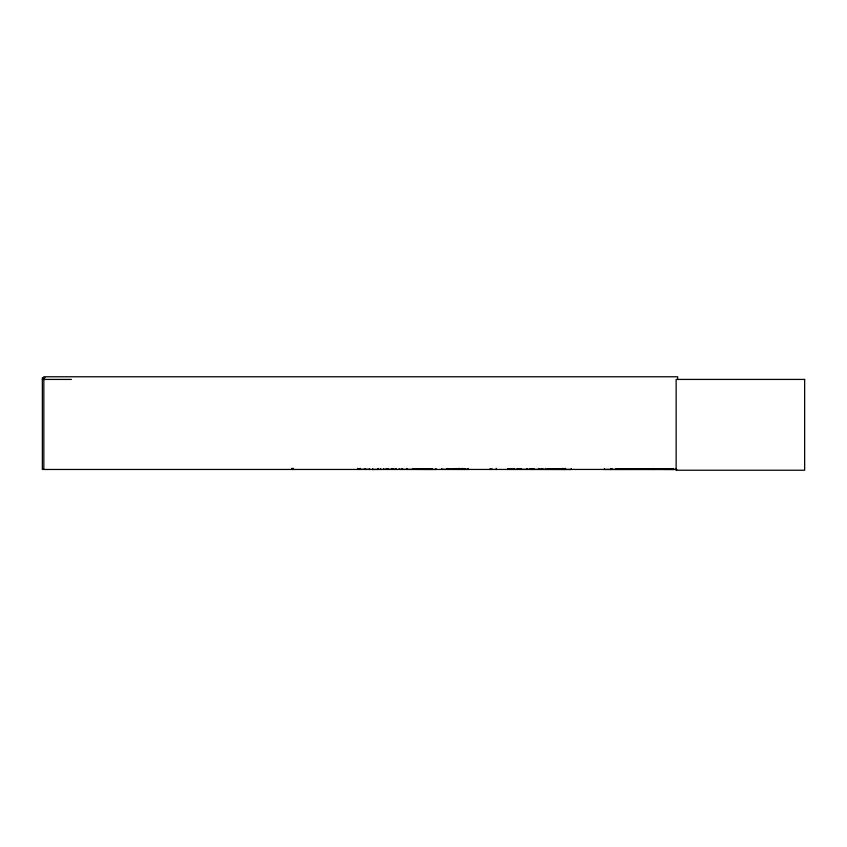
<?xml version="1.0" encoding="UTF-8"?>
<svg xmlns="http://www.w3.org/2000/svg" width="847" height="847" viewBox="0 0 847 847"><rect width="100%" height="100%" fill="white"/><g stroke="black" fill="none" stroke-linecap="round" stroke-linejoin="round"><path stroke-width="1.27" d="M571.27 469.471L571.28 468.719L571.365 469.471L507.512 469.376M646.875 468.719L646.822 469.439M660.48 469.439L660.491 468.719M671.099 469.376L671.152 468.529M671.364 469.354L671.417 468.719M604.006 469.471L676.817 469.439L42.35 469.471L42.35 377.72L44.997 377.72M369.504 469.376L369.557 468.783M517.199 469.376L517.199 468.719M517.602 469.354L517.57 468.719M455.559 469.376L455.517 468.529M507.777 469.354L507.628 468.719M372.098 469.471L380.695 469.376M396.163 469.376L396.237 468.783M490.244 469.354L490.275 468.783L490.455 469.471M618.892 469.143L673.672 469.439L673.301 468.867L618.988 469.143M623.244 469.439L622.884 468.867L622.619 469.439M623.445 469.418L623.826 468.867L624.207 469.397L623.445 469.354M627.066 469.439L626.399 469.471L626.695 468.867L627.394 469.439M627.267 469.418L627.606 469.143M631.206 469.418L631.587 468.867L631.968 469.397L630.634 468.867L630.38 469.439M642.979 469.439L642.672 469.143M645.107 469.439L644.789 469.143M647.172 469.376L647.5 468.867C648.654 469.619 646.515 469.725 647.161 468.719M649.046 469.439L648.686 468.867L648.421 469.439M652.868 469.439L652.201 469.471L652.508 468.867L653.196 469.439M653.069 469.418L653.408 469.143M657.007 469.418L657.388 468.867L657.77 469.397L656.436 468.867L656.181 469.439M665.795 469.397L665.414 468.867L665.033 469.418L665.774 469.439L665.858 468.529M668.812 469.397L668.071 469.45L668.421 468.867L669.109 469.439M668.992 469.418L669.321 469.143M672.105 469.439L673.354 469.143M672.931 469.418L673.301 468.867M431.854 469.376L431.906 468.783M358.334 469.376L369.557 469.28M530.836 469.376L530.9 468.783M542.779 469.376L542.842 468.783L542.895 469.471M619.252 469.46L618.945 468.867M619.581 469.471L619.888 468.867L620.205 469.46M634.424 469.471L634.731 468.867L635.038 469.46M638.712 469.143L638.977 469.46M643.519 469.143L643.307 469.439M645.382 469.471L645.689 468.867L646.939 469.397M660.226 469.471L660.787 468.719M664.207 469.439L664.472 468.867L664.779 469.46M465.49 469.376L465.554 468.783L465.628 469.471M425.596 469.376L425.67 468.783M388.021 469.376L388.095 468.783M441.192 469.376L468.793 469.397M489.757 469.376L490.18 469.376M42.35 379.424L71.402 379.424M412.913 468.878L429.874 468.878M547.49 468.878L564.451 468.878M412.881 469.1L429.905 469.1M446.443 469.153L455.178 469.153M547.458 469.1L564.483 469.122M396.237 469.28L383.776 469.376M436.47 469.439L399.244 469.376M564.049 469.439L564.24 468.529M460.768 469.376L460.694 468.783M453.367 469.376L453.293 468.783L453.209 469.471M436.046 469.376L435.972 468.783L435.909 469.471M426.93 469.354L426.835 468.719M527.215 469.354L527.258 468.719M529.597 469.376L529.544 468.783L529.481 469.471M468.518 469.376L468.465 468.783M456.724 469.354L456.66 468.719M677.632 379.424L677.632 376.767L43.843 376.767L43.843 469.471M670.729 468.529L670.729 469.471M669.278 468.719L669.278 469.471M666.282 468.529L666.282 469.471M665.583 468.719L665.583 469.471M662.703 468.529L662.703 469.471M662.238 468.529L662.238 469.471M659.326 468.719L659.326 469.471M655.663 468.719L655.663 469.471M654.18 468.529L654.18 469.471M653.958 468.529L653.958 469.471M653.704 468.529L653.704 469.471M653.482 468.529L653.482 469.471M623.381 468.719L623.381 469.471M617.103 468.529L617.103 469.471M616.711 468.529L616.711 469.471M615.663 468.719L615.663 469.471M612.148 468.719L612.148 469.471M611.1 468.529L611.1 469.471M610.708 468.529L610.708 469.471M604.44 468.719L604.44 469.471M565.468 468.338L565.468 469.471M564.78 468.529L564.716 469.471M564.303 468.529L564.303 469.471M563.382 468.719L563.382 469.471M563.297 468.719L563.297 469.471M562.81 468.338L562.81 469.471M561.826 468.529L561.826 469.471M551.768 468.719L551.768 469.471M545.786 468.529L545.786 469.471M545.426 468.529L545.426 469.471M541.424 468.719L541.424 469.471M539.825 468.719L539.825 469.471M538.893 468.529L538.893 469.471M538.533 468.529L538.533 469.471M533.843 468.529L533.843 469.471M533.483 468.529L533.483 469.471M532.562 468.719L532.562 469.471M530.953 468.719L530.953 469.471M527.13 468.719L527.13 469.471M526.95 468.529L526.95 469.471M526.59 468.529L526.59 469.471M521.434 468.529L521.519 469.471M521.106 468.529L521.18 469.471M520.619 468.719L520.619 469.471M519.275 468.719L519.275 469.471M517.686 468.719L517.686 469.471M517.443 468.719L517.443 469.471M514.076 468.529L514.076 469.471M513.896 468.529L513.896 469.471M513.737 468.529L513.737 469.471M513.526 468.529L513.568 469.471M513.187 468.529L513.187 469.471M511.503 468.529L511.503 469.471M511.165 468.529L511.165 469.471M509.576 468.719L509.576 469.471M507.999 468.719L507.999 469.471M507.872 468.719L507.872 469.471M496.194 468.338L496.194 469.471M491.927 468.529L491.916 469.471M468.423 468.719L468.423 469.471M467.703 468.719L467.703 469.471M464.082 468.529L464.082 469.471M463.754 468.529L463.754 469.471M462.218 468.338L462.081 469.471M461.975 468.529L461.975 469.471M461.753 468.529L461.753 469.471M461.573 468.529L461.573 469.471M460.609 468.719L460.609 469.471M459.572 468.338L459.572 469.471M458.248 468.338L458.248 469.471M458.005 468.719L458.005 469.471M456.057 468.719L456.057 469.471M455.771 468.529L455.771 469.471M449.175 468.719L449.175 469.471M446.877 468.529L446.877 469.471M446.623 468.529L446.623 469.471M441.774 468.719L441.774 469.471M431.949 468.719L431.949 469.471M431.197 468.719L431.197 469.471M430.403 468.529L430.403 469.471M430.085 468.529L430.085 469.471M428.37 468.719L428.37 469.471M427.608 468.719L427.65 469.471M427.047 468.529L427.047 469.471M426.634 468.529L426.634 469.471M425.745 468.719L425.745 469.471M424.008 468.719L424.008 469.471M422.494 468.529L422.494 469.471M422.177 468.529L422.177 469.471M420.197 468.719L420.197 469.471M416.671 468.719L416.671 469.471M413.209 468.719L413.209 469.471M407.238 468.719L407.238 469.471M407.047 468.529L407.047 469.471M406.666 468.529L406.666 469.471M402.336 468.719L402.336 469.471M402.092 468.529L402.092 469.471M401.806 468.529L401.806 469.471M399.096 468.719L399.096 469.471M396.311 468.719L396.311 469.471M393.601 468.529L393.601 469.471M393.315 468.529L393.315 469.471M391.759 468.719L391.759 469.471M388.17 468.719L388.17 469.471M386.624 468.529L386.624 469.471M386.338 468.529L386.338 469.471M383.627 468.719L383.627 469.471M380.843 468.719L380.843 469.471M378.122 468.529L378.122 469.471M377.847 468.529L377.847 469.471M372.701 468.719L372.701 469.471M369.62 468.719L369.62 469.471M365.29 468.529L365.29 469.471M364.909 468.529L364.909 469.471M360.303 468.338L360.303 469.471M358.747 468.719L358.747 469.471M357.656 468.338L357.656 469.471M293.094 468.338L293.094 469.471M293.02 468.338L293.02 469.471M291.696 468.338L291.77 469.471M635.673 468.867C634.445 469.598 636.912 469.556 635.673 468.867M639.612 468.867C638.384 469.598 640.84 469.556 639.612 468.867M649.628 468.867C648.4 469.598 650.856 469.556 649.628 468.867M661.475 468.867C660.247 469.598 662.714 469.556 661.475 468.867M804.65 379.424L676.139 379.424L676.139 470.233L804.65 470.233L804.65 379.424M557.75 469.471L557.739 468.719L557.654 469.471"/></g></svg>
